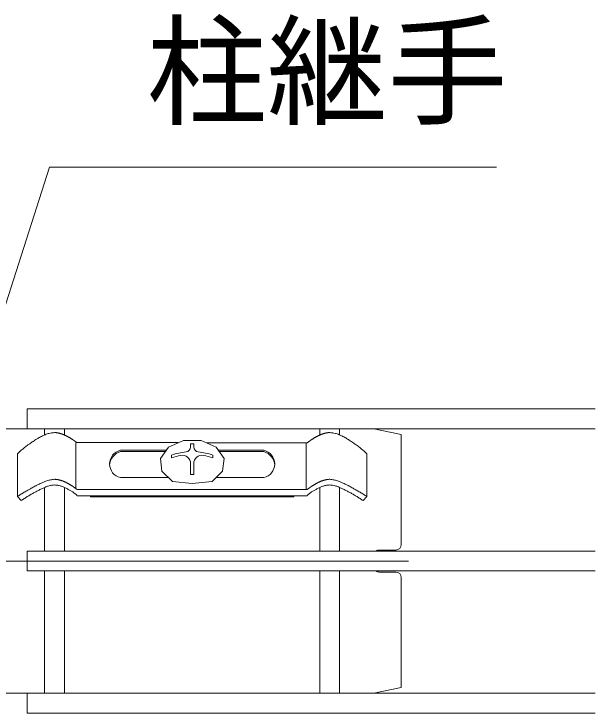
# Model space of a CAD drawing. Units: millimetres, scale not verified. Extents: x -4200 to 4200, y -2970 to 2970.
# Drawn here: x 1219.7 to 1536.4, y 1503.6 to 1884.4 of the extents above; entities that cross this region are included whole.
import ezdxf
from ezdxf.enums import TextEntityAlignment as Align

# ---------------------------------------------------------------- set-up
doc = ezdxf.new("R2010")
doc.units = ezdxf.units.MM
doc.header["$LTSCALE"] = 10
doc.linetypes.add('USER1', pattern=[50.8, 31.75, -6.35, 6.35, -6.35])
for name, color, linetype, lineweight in [('0-8_D-BMK', 2, 'USER1', 13), ('0-9_D-STR2', 7, 'Continuous', 13), ('0-A_D-STR3', 3, 'Continuous', 13), ('0-D_D-STR-TXT', 7, 'Continuous', 13)]:
    doc.layers.add(name, color=color, linetype=linetype, lineweight=lineweight)
doc.styles.add('ＭＳ ゴシック', font='')
doc.styles.get('ＭＳ ゴシック').set_extended_font_data('MS Gothic')

msp = doc.modelspace()

# ---------------------------------------------------------------- linework, layer by layer
at = {"layer": '0-8_D-BMK'}
msp.add_line((1434.72, 1586.38), (977.52, 1586.38), dxfattribs=at)
at = {"layer": '0-9_D-STR2'}
for p, q in [((1536.42, 1669.21), (1226.82, 1669.21)), ((1226.82, 1669.21), (1226.82, 1658.41)), ((1536.42, 1658.41), (1226.82, 1658.41)), ((1236.42, 1655.07), (1236.42, 1658.41)), ((1247.22, 1655.05), (1247.22, 1658.41)), ((1386.42, 1655.05), (1386.42, 1658.41)), ((1397.22, 1655.07), (1397.22, 1658.41)), ((1236.42, 1591.78), (1236.42, 1626.43)), ((1247.22, 1591.78), (1247.22, 1626.41)), ((1386.42, 1591.78), (1386.42, 1626.41)), ((1397.22, 1591.78), (1397.22, 1626.43)), ((1226.82, 1591.78), (1226.82, 1580.98)), ((1536.42, 1580.98), (1226.82, 1580.98)), ((1236.42, 1514.36), (1236.42, 1580.98)), ((1247.22, 1514.36), (1247.22, 1580.98)), ((1386.42, 1514.36), (1386.42, 1580.98)), ((1397.22, 1514.36), (1397.22, 1580.98)), ((1536.42, 1514.36), (1226.82, 1514.36)), ((1226.82, 1514.36), (1226.82, 1503.56)), ((1536.42, 1503.56), (1226.82, 1503.56))]:
    msp.add_line(p, q, dxfattribs=at)
msp.add_lwpolyline([(1536.42, 1591.78), (1226.82, 1591.78), (1226.82, 1580.98)], dxfattribs=at)
at = {"layer": '0-A_D-STR3'}
for p, q in [((1236.42, 1658.38), (1153.48, 1658.38)), ((1247.22, 1658.38), (1386.42, 1658.38)), ((1397.22, 1658.38), (1415.82, 1658.38)), ((1430.82, 1655.38), (1415.82, 1658.38)), ((1430.82, 1595.38), (1430.82, 1655.38)), ((1253.44, 1625.82), (1253.44, 1650.83)), ((1309.28, 1650.88), (1253.97, 1650.88)), ((1312.06, 1652.11), (1303.85, 1648.47)), ((1321.69, 1652.11), (1312.06, 1652.11)), ((1315.97, 1650.17), (1315.97, 1648.51)), ((1317.67, 1650.17), (1315.97, 1650.17)), ((1317.67, 1650.17), (1315.97, 1650.17)), ((1317.67, 1650.17), (1317.67, 1648.51)), ((1379.6, 1650.83), (1324.58, 1650.83)), ((1379.02, 1625.37), (1379.02, 1650.83)), ((1302.61, 1646.7), (1277.78, 1646.7)), ((1302.14, 1646.02), (1277.78, 1646.02)), ((1303.85, 1648.47), (1299.5, 1642.26)), ((1355.86, 1646.7), (1331.14, 1646.7)), ((1355.86, 1646.02), (1331.62, 1646.02)), ((1305.57, 1644.08), (1305.57, 1642.58)), ((1328.07, 1644.08), (1328.07, 1642.58)), ((1333.45, 1635.32), (1334.25, 1642.26)), ((1315.97, 1639.5), (1315.97, 1633.43)), ((1327.74, 1629.72), (1333.45, 1635.32)), ((1303.84, 1631.85), (1277.78, 1631.85)), ((1355.86, 1631.85), (1329.91, 1631.85)), ((1306.02, 1629.71), (1316.88, 1628.68)), ((1316.88, 1628.68), (1327.74, 1629.72)), ((1254.03, 1625.37), (1379.6, 1625.37)), ((1254.19, 1621.98), (1379.44, 1621.98)), ((1261.4, 1621.34), (1261.4, 1621.98)), ((1372.24, 1621.34), (1261.4, 1621.34)), ((1372.24, 1621.34), (1372.24, 1621.98)), ((1427.82, 1592.38), (1418.82, 1592.38)), ((1427.82, 1580.38), (1418.82, 1580.38)), ((1430.82, 1517.38), (1430.82, 1577.38)), ((1415.82, 1514.38), (1430.82, 1517.38)), ((1236.42, 1514.38), (1184.55, 1514.38)), ((1386.42, 1514.38), (1247.22, 1514.38)), ((1415.82, 1514.38), (1397.22, 1514.38))]:
    msp.add_line(p, q, dxfattribs=at)
for points in [[(1221.57, 1644.77), (1221.99, 1645.17), (1222.41, 1645.57), (1222.84, 1645.96), (1223.27, 1646.35), (1223.7, 1646.73), (1224.14, 1647.11), (1224.46, 1647.38), (1225.03, 1647.85), (1225.48, 1648.21), (1225.94, 1648.56), (1226.4, 1648.91), (1226.87, 1649.25), (1227.34, 1649.59), (1227.93, 1650.02), (1228.28, 1650.26), (1228.75, 1650.59), (1229.23, 1650.92), (1229.7, 1651.25), (1230.18, 1651.58), (1230.67, 1651.89), (1231.15, 1652.21), (1231.64, 1652.52), (1232.06, 1652.78), (1232.63, 1653.12), (1233.13, 1653.41), (1233.63, 1653.7), (1234.14, 1653.97), (1234.65, 1654.24), (1235.17, 1654.5), (1235.76, 1654.78), (1236.22, 1654.99), (1236.76, 1655.21), (1237.3, 1655.42), (1237.84, 1655.61), (1238.4, 1655.78), (1238.76, 1655.88), (1239.52, 1656.04), (1240.09, 1656.13), (1240.66, 1656.21)], [(1240.66, 1656.21), (1241.24, 1656.28), (1241.82, 1656.35)], [(1246.1, 1655.49), (1245.94, 1655.55), (1245.78, 1655.6), (1245.62, 1655.65), (1245.45, 1655.71), (1245.28, 1655.76), (1245.11, 1655.81), (1244.93, 1655.86), (1244.75, 1655.92), (1244.57, 1655.97), (1244.38, 1656.01), (1244.19, 1656.06), (1243.99, 1656.1), (1243.8, 1656.15), (1243.6, 1656.19), (1243.41, 1656.22), (1243.21, 1656.25), (1243.01, 1656.28), (1242.81, 1656.3), (1242.61, 1656.32), (1242.41, 1656.34), (1242.21, 1656.35), (1242.01, 1656.35), (1241.92, 1656.35), (1241.82, 1656.35)], [(1251.7, 1652.55), (1251.67, 1652.57), (1251.64, 1652.59), (1251.61, 1652.6), (1251.58, 1652.62), (1251.56, 1652.63), (1251.52, 1652.66), (1251.43, 1652.72), (1251.25, 1652.82), (1251.08, 1652.92), (1250.91, 1653.03), (1250.75, 1653.12), (1250.59, 1653.22), (1250.43, 1653.32), (1250.28, 1653.41), (1250.13, 1653.5), (1249.98, 1653.59), (1249.83, 1653.67), (1249.69, 1653.76), (1249.55, 1653.84), (1249.41, 1653.92), (1249.27, 1654), (1249.13, 1654.08), (1249, 1654.16), (1248.86, 1654.23), (1248.73, 1654.31), (1248.46, 1654.45), (1248.2, 1654.59), (1247.93, 1654.72), (1247.67, 1654.85), (1247.4, 1654.97), (1247.26, 1655.03), (1247.12, 1655.09), (1246.98, 1655.15), (1246.84, 1655.21), (1246.7, 1655.27), (1246.55, 1655.32), (1246.4, 1655.38), (1246.25, 1655.44), (1246.1, 1655.49)], [(1381.89, 1652.52), (1381.93, 1652.54), (1381.96, 1652.56), (1381.99, 1652.58), (1382.02, 1652.6), (1382.04, 1652.62), (1382.07, 1652.63), (1382.11, 1652.66), (1382.2, 1652.71), (1382.38, 1652.82), (1382.55, 1652.92), (1382.72, 1653.02), (1382.88, 1653.12), (1383.04, 1653.22), (1383.2, 1653.31), (1383.35, 1653.41), (1383.5, 1653.5), (1383.65, 1653.59), (1383.8, 1653.67), (1383.94, 1653.76), (1384.08, 1653.84), (1384.22, 1653.92), (1384.36, 1654), (1384.5, 1654.08), (1384.64, 1654.16), (1384.77, 1654.23), (1384.91, 1654.3), (1385.17, 1654.45), (1385.44, 1654.58), (1385.7, 1654.72), (1385.97, 1654.85), (1386.24, 1654.97), (1386.37, 1655.03), (1386.51, 1655.09), (1386.65, 1655.15), (1386.79, 1655.21), (1386.94, 1655.27), (1387.08, 1655.32), (1387.23, 1655.38), (1387.38, 1655.44)], [(1387.38, 1655.44), (1387.53, 1655.49), (1387.69, 1655.55), (1387.85, 1655.6), (1388.01, 1655.65), (1388.18, 1655.71), (1388.35, 1655.76), (1388.52, 1655.81), (1388.7, 1655.86), (1388.88, 1655.92), (1389.07, 1655.97), (1389.26, 1656.01), (1389.45, 1656.06), (1389.64, 1656.1), (1389.83, 1656.15), (1390.03, 1656.18), (1390.23, 1656.22), (1390.43, 1656.25), (1390.63, 1656.28), (1390.83, 1656.3), (1391.02, 1656.32), (1391.22, 1656.34), (1391.42, 1656.35), (1391.62, 1656.35), (1391.72, 1656.35), (1391.82, 1656.35)], [(1392.97, 1656.21), (1392.39, 1656.28), (1391.82, 1656.35)], [(1412.07, 1644.77), (1411.64, 1645.17), (1411.22, 1645.56), (1410.8, 1645.96), (1410.37, 1646.35), (1409.94, 1646.73), (1409.5, 1647.11), (1409.18, 1647.38), (1408.61, 1647.85), (1408.16, 1648.21), (1407.7, 1648.56), (1407.23, 1648.91), (1406.77, 1649.25), (1406.3, 1649.59), (1405.7, 1650.02), (1405.36, 1650.26), (1404.88, 1650.59), (1404.41, 1650.92), (1403.93, 1651.25), (1403.45, 1651.58), (1402.97, 1651.89), (1402.48, 1652.21), (1402, 1652.52), (1401.58, 1652.78), (1401.01, 1653.12), (1400.51, 1653.41), (1400.01, 1653.7), (1399.5, 1653.97), (1398.98, 1654.24), (1398.47, 1654.5), (1397.88, 1654.78), (1397.41, 1654.99), (1396.88, 1655.21), (1396.34, 1655.42), (1395.79, 1655.61), (1395.24, 1655.78), (1394.88, 1655.88), (1394.11, 1656.04), (1393.54, 1656.13), (1392.97, 1656.21)], [(1253.97, 1650.88), (1253.86, 1650.96), (1253.76, 1651.04), (1253.65, 1651.11), (1253.56, 1651.19), (1253.46, 1651.26), (1253.37, 1651.33), (1253.28, 1651.39), (1253.2, 1651.46), (1253.11, 1651.52), (1253.04, 1651.58), (1252.96, 1651.63), (1252.89, 1651.69), (1252.82, 1651.74), (1252.75, 1651.79), (1252.68, 1651.84), (1252.62, 1651.89), (1252.56, 1651.93), (1252.5, 1651.97), (1252.45, 1652.01), (1252.39, 1652.05), (1252.34, 1652.09), (1252.3, 1652.12), (1252.25, 1652.16), (1252.21, 1652.19), (1252.16, 1652.22), (1252.12, 1652.25), (1252.09, 1652.28), (1252.05, 1652.3), (1252.02, 1652.33), (1251.98, 1652.35), (1251.95, 1652.37), (1251.92, 1652.39), (1251.89, 1652.41), (1251.87, 1652.43), (1251.84, 1652.45), (1251.82, 1652.47), (1251.77, 1652.5), (1251.73, 1652.52), (1251.7, 1652.55)], [(1334.25, 1642.26), (1329.9, 1648.47), (1321.69, 1652.11)], [(1379.6, 1650.83), (1379.71, 1650.91), (1379.82, 1650.99), (1379.92, 1651.07), (1380.02, 1651.15), (1380.12, 1651.22), (1380.21, 1651.29), (1380.3, 1651.36), (1380.39, 1651.42), (1380.47, 1651.48), (1380.56, 1651.54), (1380.63, 1651.6), (1380.71, 1651.66), (1380.78, 1651.71), (1380.85, 1651.76), (1380.92, 1651.81), (1380.98, 1651.86), (1381.04, 1651.91), (1381.1, 1651.95), (1381.16, 1651.99), (1381.21, 1652.03), (1381.26, 1652.07), (1381.31, 1652.1), (1381.36, 1652.14), (1381.4, 1652.17), (1381.45, 1652.2), (1381.49, 1652.23), (1381.53, 1652.26), (1381.57, 1652.29), (1381.6, 1652.31), (1381.63, 1652.34), (1381.67, 1652.36), (1381.7, 1652.38), (1381.73, 1652.4), (1381.75, 1652.42), (1381.78, 1652.44), (1381.8, 1652.46), (1381.83, 1652.47), (1381.85, 1652.49), (1381.89, 1652.52)], [(1221.57, 1644.77), (1221.57, 1621.58), (1223.65, 1619.32)], [(1299.5, 1642.26), (1300.3, 1635.32), (1306.02, 1629.71)], [(1412.07, 1644.77), (1412.07, 1621.58), (1409.99, 1619.32)], [(1317.67, 1639.5), (1317.67, 1633.43), (1315.97, 1633.43)], [(1221.57, 1621.58), (1222.04, 1621.87), (1222.5, 1622.16), (1222.97, 1622.44), (1223.44, 1622.73), (1223.91, 1623.01), (1224.33, 1623.26), (1224.85, 1623.57), (1225.32, 1623.85), (1225.8, 1624.12), (1226.27, 1624.4), (1226.74, 1624.67), (1227.22, 1624.94), (1227.7, 1625.22), (1228, 1625.39), (1228.65, 1625.76), (1229.12, 1626.03), (1229.6, 1626.3), (1230.08, 1626.57), (1230.56, 1626.84), (1231.04, 1627.1), (1231.53, 1627.35), (1231.84, 1627.51), (1232.5, 1627.84), (1233, 1628.08), (1233.49, 1628.31), (1233.99, 1628.54), (1234.49, 1628.77), (1234.99, 1628.99), (1235.5, 1629.21), (1235.76, 1629.32), (1236.51, 1629.64), (1237.02, 1629.85), (1237.53, 1630.04), (1238.05, 1630.22), (1238.76, 1630.42), (1239.1, 1630.5), (1239.64, 1630.61), (1240.18, 1630.7), (1240.72, 1630.77)], [(1240.72, 1630.77), (1241.27, 1630.83), (1241.82, 1630.89)], [(1246.25, 1629.98), (1246.1, 1630.03), (1245.95, 1630.09), (1245.79, 1630.14), (1245.62, 1630.2), (1245.46, 1630.25), (1245.29, 1630.3), (1245.11, 1630.36), (1244.93, 1630.41), (1244.75, 1630.46), (1244.57, 1630.51), (1244.38, 1630.56), (1244.19, 1630.6), (1244, 1630.65), (1243.8, 1630.69), (1243.6, 1630.73), (1243.41, 1630.76), (1243.21, 1630.8), (1243.01, 1630.82), (1242.81, 1630.85), (1242.61, 1630.87), (1242.41, 1630.88), (1242.21, 1630.89), (1242.01, 1630.89), (1241.92, 1630.89), (1241.82, 1630.89)], [(1387.38, 1629.98), (1387.53, 1630.03), (1387.69, 1630.09), (1387.85, 1630.14), (1388.01, 1630.2), (1388.18, 1630.25), (1388.35, 1630.3), (1388.52, 1630.36), (1388.7, 1630.41), (1388.88, 1630.46), (1389.07, 1630.51), (1389.26, 1630.56), (1389.45, 1630.6), (1389.64, 1630.65), (1389.83, 1630.69), (1390.03, 1630.73), (1390.23, 1630.76), (1390.43, 1630.8), (1390.63, 1630.82), (1390.83, 1630.85), (1391.02, 1630.87), (1391.22, 1630.88), (1391.42, 1630.89), (1391.62, 1630.89), (1391.72, 1630.89), (1391.82, 1630.89)], [(1392.91, 1630.77), (1392.37, 1630.83), (1391.82, 1630.89)], [(1412.07, 1621.58), (1411.6, 1621.87), (1411.13, 1622.16), (1410.66, 1622.44), (1410.2, 1622.73), (1409.73, 1623.01), (1409.31, 1623.26), (1408.79, 1623.57), (1408.31, 1623.85), (1407.84, 1624.12), (1407.37, 1624.4), (1406.89, 1624.67), (1406.42, 1624.94), (1405.94, 1625.22), (1405.63, 1625.39), (1404.99, 1625.76), (1404.51, 1626.03), (1404.03, 1626.3), (1403.56, 1626.57), (1403.08, 1626.84), (1402.59, 1627.1), (1402.11, 1627.35), (1401.8, 1627.51), (1401.13, 1627.84), (1400.64, 1628.08), (1400.14, 1628.31), (1399.65, 1628.54), (1399.15, 1628.77), (1398.64, 1628.99), (1398.14, 1629.21), (1397.88, 1629.32), (1397.13, 1629.64), (1396.62, 1629.85), (1396.1, 1630.04), (1395.59, 1630.22), (1394.88, 1630.42), (1394.53, 1630.5), (1394, 1630.61), (1393.46, 1630.7), (1392.91, 1630.77)], [(1223.65, 1619.32), (1224.06, 1619.6), (1224.46, 1619.88), (1224.87, 1620.16), (1225.28, 1620.43), (1225.71, 1620.71), (1226.11, 1620.96), (1226.53, 1621.22), (1226.96, 1621.47), (1227.38, 1621.72), (1227.81, 1621.97), (1228.24, 1622.22), (1228.65, 1622.45), (1229.1, 1622.71), (1229.53, 1622.96), (1229.96, 1623.2), (1230.39, 1623.45), (1230.82, 1623.69), (1231.25, 1623.93), (1231.68, 1624.16), (1232.12, 1624.4), (1232.54, 1624.62), (1232.99, 1624.85), (1233.44, 1625.06), (1233.88, 1625.28), (1234.33, 1625.49), (1234.77, 1625.69), (1235.22, 1625.9), (1235.68, 1626.1), (1236.17, 1626.32), (1236.58, 1626.51), (1237.04, 1626.71), (1237.5, 1626.9), (1237.96, 1627.08), (1238.42, 1627.25), (1238.89, 1627.4), (1239.37, 1627.52), (1239.66, 1627.58), (1240.34, 1627.69), (1240.83, 1627.74)], [(1240.83, 1627.74), (1241.32, 1627.78), (1241.82, 1627.82)], [(1254.2, 1621.98), (1253.97, 1622.2), (1253.78, 1622.39), (1253.58, 1622.58), (1253.36, 1622.77), (1253.12, 1622.97), (1252.86, 1623.17), (1252.59, 1623.38), (1252.3, 1623.59), (1252, 1623.8), (1251.69, 1624), (1251.36, 1624.21), (1251.02, 1624.42), (1250.68, 1624.63), (1250.32, 1624.83), (1249.96, 1625.03), (1249.59, 1625.23), (1249.22, 1625.43), (1248.84, 1625.63), (1248.45, 1625.82), (1248.06, 1626.01), (1247.67, 1626.2), (1247.27, 1626.39), (1246.87, 1626.57), (1246.47, 1626.75), (1246.07, 1626.92), (1245.66, 1627.09), (1245.25, 1627.23), (1244.83, 1627.37), (1244.41, 1627.48), (1243.99, 1627.58), (1243.56, 1627.66), (1243.13, 1627.71), (1242.69, 1627.76), (1242.26, 1627.79), (1241.82, 1627.82)], [(1251.74, 1627.06), (1251.71, 1627.08), (1251.67, 1627.11), (1251.64, 1627.13), (1251.62, 1627.14), (1251.59, 1627.16), (1251.57, 1627.17), (1251.52, 1627.2), (1251.43, 1627.26), (1251.26, 1627.36), (1251.09, 1627.47), (1250.92, 1627.57), (1250.76, 1627.67), (1250.6, 1627.76), (1250.44, 1627.86), (1250.28, 1627.95), (1250.13, 1628.04), (1249.98, 1628.13), (1249.84, 1628.22), (1249.69, 1628.3), (1249.55, 1628.38), (1249.41, 1628.47), (1249.27, 1628.54), (1249.13, 1628.62), (1249, 1628.7), (1248.86, 1628.77), (1248.73, 1628.85), (1248.46, 1628.99), (1248.2, 1629.13), (1247.93, 1629.26), (1247.67, 1629.39), (1247.4, 1629.51), (1247.26, 1629.57), (1247.12, 1629.63), (1246.98, 1629.69), (1246.84, 1629.75), (1246.7, 1629.81), (1246.55, 1629.87), (1246.41, 1629.92), (1246.25, 1629.98)], [(1254.03, 1625.37), (1253.92, 1625.46), (1253.81, 1625.54), (1253.71, 1625.62), (1253.61, 1625.69), (1253.51, 1625.76), (1253.42, 1625.83), (1253.33, 1625.9), (1253.24, 1625.97), (1253.16, 1626.03), (1253.08, 1626.09), (1253, 1626.15), (1252.93, 1626.2), (1252.85, 1626.26), (1252.79, 1626.31), (1252.72, 1626.36), (1252.65, 1626.4), (1252.59, 1626.45), (1252.53, 1626.49), (1252.48, 1626.54), (1252.42, 1626.57), (1252.37, 1626.61), (1252.32, 1626.65), (1252.28, 1626.68), (1252.23, 1626.72), (1252.19, 1626.75), (1252.15, 1626.78), (1252.11, 1626.81), (1252.07, 1626.83), (1252.03, 1626.86), (1252, 1626.88), (1251.97, 1626.9), (1251.94, 1626.93), (1251.91, 1626.95), (1251.88, 1626.97), (1251.86, 1626.98), (1251.83, 1627), (1251.81, 1627.02), (1251.79, 1627.03), (1251.74, 1627.06)], [(1379.44, 1621.98), (1379.66, 1622.2), (1379.86, 1622.39), (1380.06, 1622.57), (1380.28, 1622.77), (1380.52, 1622.97), (1380.77, 1623.17), (1381.05, 1623.38), (1381.33, 1623.59), (1381.63, 1623.8), (1381.95, 1624), (1382.27, 1624.21), (1382.61, 1624.42), (1382.96, 1624.63), (1383.31, 1624.83), (1383.67, 1625.03), (1384.04, 1625.23), (1384.42, 1625.43), (1384.8, 1625.63), (1385.19, 1625.82), (1385.58, 1626.01), (1385.97, 1626.2), (1386.37, 1626.39), (1386.76, 1626.57), (1387.17, 1626.75), (1387.57, 1626.92), (1387.98, 1627.09), (1388.39, 1627.23), (1388.8, 1627.37), (1389.22, 1627.48), (1389.65, 1627.58), (1390.07, 1627.66), (1390.51, 1627.71), (1390.94, 1627.75), (1391.38, 1627.79), (1391.82, 1627.82)], [(1379.6, 1625.37), (1379.71, 1625.46), (1379.82, 1625.54), (1379.92, 1625.62), (1380.02, 1625.69), (1380.12, 1625.76), (1380.21, 1625.83), (1380.3, 1625.9), (1380.39, 1625.97), (1380.47, 1626.03), (1380.56, 1626.09), (1380.63, 1626.15), (1380.71, 1626.2), (1380.78, 1626.26), (1380.85, 1626.31), (1380.92, 1626.36), (1380.98, 1626.4), (1381.04, 1626.45), (1381.1, 1626.49), (1381.16, 1626.54), (1381.21, 1626.57), (1381.26, 1626.61), (1381.31, 1626.65), (1381.36, 1626.68), (1381.4, 1626.72), (1381.45, 1626.75), (1381.49, 1626.78), (1381.53, 1626.81), (1381.57, 1626.83), (1381.6, 1626.86), (1381.63, 1626.88), (1381.67, 1626.9), (1381.7, 1626.93), (1381.73, 1626.95), (1381.75, 1626.97), (1381.78, 1626.98), (1381.8, 1627), (1381.83, 1627.02), (1381.85, 1627.03), (1381.89, 1627.06)], [(1381.89, 1627.06), (1381.93, 1627.08), (1381.96, 1627.11), (1381.99, 1627.13), (1382.02, 1627.14), (1382.04, 1627.16), (1382.07, 1627.17), (1382.11, 1627.2), (1382.2, 1627.26), (1382.38, 1627.36), (1382.55, 1627.47), (1382.72, 1627.57), (1382.88, 1627.67), (1383.04, 1627.76), (1383.2, 1627.86), (1383.35, 1627.95), (1383.5, 1628.04), (1383.65, 1628.13), (1383.8, 1628.22), (1383.94, 1628.3), (1384.08, 1628.38), (1384.22, 1628.47), (1384.36, 1628.54), (1384.5, 1628.62), (1384.64, 1628.7), (1384.77, 1628.77), (1384.91, 1628.85), (1385.17, 1628.99), (1385.44, 1629.13), (1385.7, 1629.26), (1385.97, 1629.39), (1386.24, 1629.51), (1386.37, 1629.57), (1386.51, 1629.63), (1386.65, 1629.69), (1386.79, 1629.75), (1386.94, 1629.81), (1387.08, 1629.87), (1387.23, 1629.92), (1387.38, 1629.98)], [(1392.81, 1627.74), (1392.31, 1627.78), (1391.82, 1627.82)], [(1409.99, 1619.32), (1409.58, 1619.6), (1409.17, 1619.88), (1408.76, 1620.16), (1408.35, 1620.43), (1407.93, 1620.71), (1407.52, 1620.96), (1407.1, 1621.22), (1406.68, 1621.47), (1406.25, 1621.72), (1405.82, 1621.97), (1405.39, 1622.22), (1404.98, 1622.45), (1404.54, 1622.71), (1404.11, 1622.96), (1403.68, 1623.2), (1403.25, 1623.45), (1402.82, 1623.69), (1402.39, 1623.93), (1401.95, 1624.16), (1401.52, 1624.4), (1401.09, 1624.62), (1400.64, 1624.85), (1400.2, 1625.06), (1399.75, 1625.28), (1399.31, 1625.49), (1398.86, 1625.69), (1398.41, 1625.9), (1397.96, 1626.1), (1397.46, 1626.32), (1397.05, 1626.51), (1396.6, 1626.71), (1396.14, 1626.9), (1395.68, 1627.08), (1395.21, 1627.25), (1394.74, 1627.4), (1394.27, 1627.52), (1393.98, 1627.58), (1393.3, 1627.69), (1392.81, 1627.74)]]:
    msp.add_lwpolyline(points, dxfattribs=at)
for centre, radius, start, end in [((1279.4, 1639.27), 7.6, 102.2943, 257.7057), ((1280.12, 1638.05), 8.3, 106.3682, 176.5562), ((1316.58, 1612.95), 33.02, 95.3221, 109.4784), ((1313.26, 1648.51), 2.7, 275.3222, 0.0003), ((1320.37, 1648.51), 2.7, 180, 264.6782), ((1317.06, 1612.95), 33.02, 70.522, 84.6782), ((1354.24, 1639.27), 7.6, 282.2943, 77.7057), ((1353.52, 1638.05), 8.3, 3.4438, 73.6318), ((1316.58, 1611.45), 33.02, 100.3347, 109.4784), ((1311.46, 1639.5), 4.5, 0.0003, 100.3347), ((1322.18, 1639.5), 4.5, 79.6657, 180), ((1317.06, 1611.45), 33.02, 70.522, 79.6657), ((1418.82, 1589.38), 3, 90, 126.8699), ((1427.82, 1595.38), 3, 270, 0), ((1418.82, 1583.38), 3, 233.1301, 270), ((1427.82, 1577.38), 3, 0, 90)]:
    msp.add_arc(centre, radius, start, end, dxfattribs=at)
at = {"layer": '0-D_D-STR-TXT'}
msp.add_lwpolyline([(1194.71, 1684.72), (1188.81, 1644.6), (1201.05, 1682.68), (1239.07, 1800.92), (1482.63, 1800.92)], dxfattribs=at)

# ---------------------------------------------------------------- texts
at = {"layer": '0-D_D-STR-TXT', "style": 'ＭＳ ゴシック'}
msp.add_text('柱継手', height=48.09, dxfattribs=at).set_placement((1292.02, 1814.77), align=Align.BOTTOM_LEFT)

doc.saveas('drawing.dxf')
